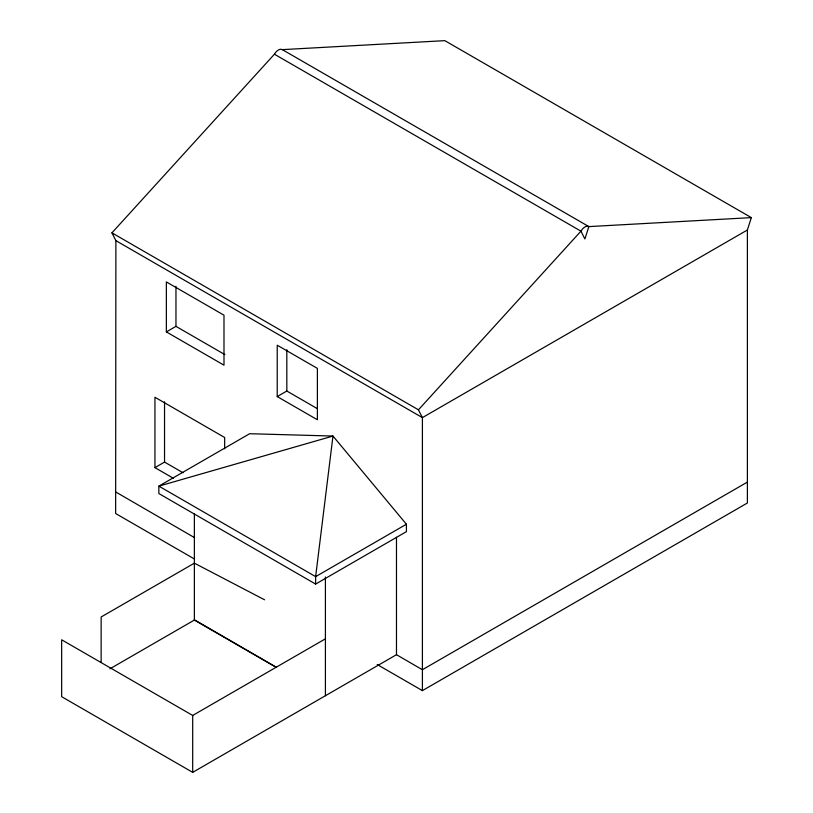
<?xml version="1.0" encoding="UTF-8"?>
<svg xmlns="http://www.w3.org/2000/svg" width="813" height="813" viewBox="0 0 813 813"><rect width="100%" height="100%" fill="white"/><g stroke="black" fill="none" stroke-linecap="round" stroke-linejoin="round"><path stroke-width="1.22" d="M194.368 558.968L115.639 513.521L115.893 240.658L111.94 232.843L274.428 54.207A7.764 4.482 -60 0 1 282.335 49.634L444.833 40.65L751.344 217.62L747.391 229.998L747.391 502.993L422.404 690.623L377.202 664.526M422.404 690.623L422.404 417.628L418.451 409.813L580.949 231.166A7.764 4.482 -60 0 1 588.856 226.603L751.344 217.62M166.36 331.897L223.992 365.169L223.992 315.19L166.36 281.918L166.36 331.897L175.964 326.359L224.886 354.61M277.223 396.571L317.385 419.762L317.385 368.401L277.223 345.21L277.223 396.571L286.826 391.033L317.212 408.573M224.662 448.817L224.662 437.506L154.948 397.252L154.948 467.627L164.541 462.079L183.057 472.77M747.391 229.998L422.404 417.628L115.893 240.658M109.918 668.825L194.368 620.065L276.298 667.371M406.419 524.233L315.637 576.641L158.86 486.133L158.86 493.552L315.637 584.069L406.419 531.651L406.419 524.233L332.974 436.053L249.652 433.715L158.86 486.133L332.974 436.053L315.637 576.641L315.637 584.069M396.48 537.281L396.48 654.699L192.691 772.35L61.656 696.69L61.656 639.79L192.691 715.45L325.413 638.825M747.391 482.099L422.404 669.729L396.48 654.699M264.56 599.791L194.368 563.165L101.137 616.986L101.137 662.514M282.335 49.634L588.856 226.603L584.903 238.981L580.949 231.166L274.428 54.207M111.94 232.843L418.451 409.813M154.948 467.627L173.464 478.318M115.639 491.916L194.368 537.545M194.368 619.77L276.298 667.26M325.413 577.006L325.413 695.725M286.826 349.692L286.826 391.033M194.368 513.979L194.368 620.065M192.691 715.45L192.691 772.35M175.964 286.379L175.964 326.359M164.541 401.764L164.541 462.079"/></g></svg>
